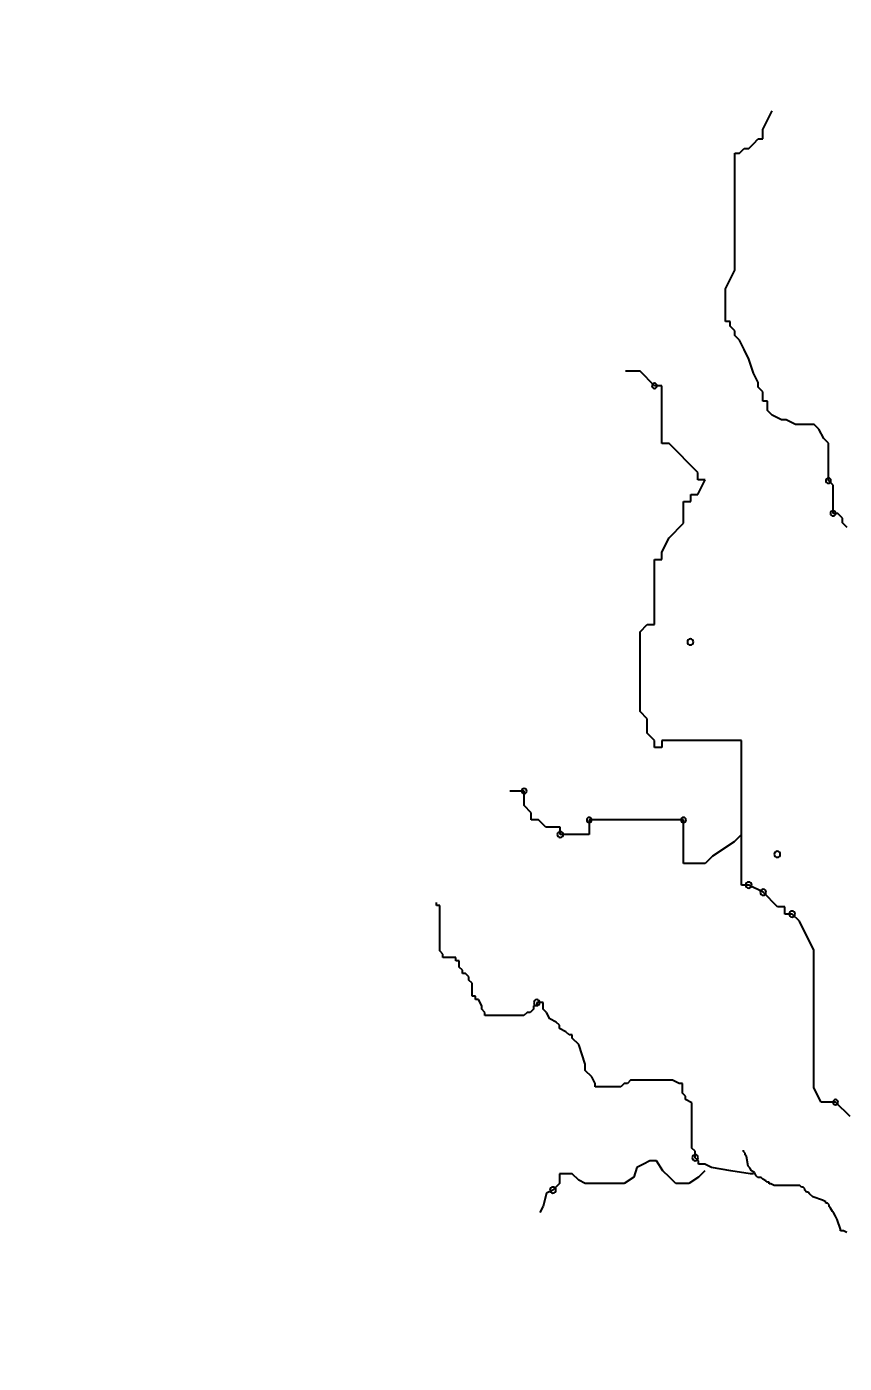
# Model space of a CAD drawing. Header units: millimetres. Extents: x 2391 to 3323, y 1596 to 2537.
# Drawn here: x 2479.102 to 2480.773, y 2458.529 to 2461.261 of the extents above; entities that cross this region are included whole.
import ezdxf

# ---------------------------------------------------------------- set-up
doc = ezdxf.new("R2010")
doc.units = ezdxf.units.MM
doc.layers.get('Defpoints').update_dxf_attribs({"color": 115})
doc.layers.add('dimensions', color=203, linetype='Continuous')
doc.layers.add('plants', color=250, linetype='Continuous')
doc.styles.get("Standard").update_dxf_attribs({"font": 'arial.ttf'})
doc.dimstyles.new('Copy of Standard', dxfattribs={"dimtxt": 0.5, "dimasz": 0.18, "dimexe": 0.18, "dimexo": 0.0625, "dimgap": 0.09, "dimtad": 0, "dimzin": 0, "dimdsep": 46, "dimtxsty": 'Standard', "dimcen": 0.09, "dimadec": 0, "dimazin": 0, "dimtfac": 1, "dimtofl": 0, "dimtmove": 0, "dimatfit": 3, "dimfxl": 1, "dimtolj": 1, "dimtzin": 0, "dimarcsym": 0})

# ---------------------------------------------------------------- blocks, each defined once
blk = doc.blocks.new('A$C55897DFD')
for p, q in [((244.3, 1405.4), (247.8, 1412.4)), ((247.8, 1412.4), (251.3, 1419.4)), ((244.3, 1398.4), (244.3, 1405.4)), ((233.8, 1391.3), (237.3, 1394.8)), ((237.3, 1394.8), (240.8, 1398.4)), ((240.8, 1398.4), (244.3, 1398.4)), ((223.3, 1387.8), (226.8, 1387.8)), ((223.3, 1300.2), (223.3, 1387.8)), ((226.8, 1387.8), (230.3, 1391.3)), ((230.3, 1391.3), (233.8, 1391.3)), ((216.3, 1286.2), (223.3, 1300.2)), ((216.3, 1261.7), (216.3, 1286.2)), ((219.8, 1261.7), (216.3, 1261.7)), ((219.8, 1258.2), (219.8, 1261.7)), ((223.3, 1254.7), (219.8, 1258.2)), ((223.3, 1251.2), (223.3, 1254.7)), ((226.8, 1247.6), (223.3, 1251.2)), ((230.3, 1240.6), (226.8, 1247.6)), ((233.8, 1233.6), (230.3, 1240.6)), ((237.3, 1223.1), (233.8, 1233.6)), ((152.4, 1224.4), (141.5, 1224.4)), ((163.2, 1213.5), (152.4, 1224.4)), ((240.8, 1216.1), (237.3, 1223.1)), ((168.7, 1213.5), (163.2, 1213.5)), ((168.7, 1170.2), (168.7, 1213.5)), ((240.8, 1212.6), (240.8, 1216.1)), ((244.3, 1209.1), (240.8, 1212.6)), ((244.3, 1202.1), (244.3, 1209.1)), ((247.8, 1202.1), (244.3, 1202.1)), ((247.8, 1195.1), (247.8, 1202.1)), ((251.3, 1191.6), (247.8, 1195.1)), ((258.4, 1188.1), (251.3, 1191.6)), ((261.9, 1188.1), (258.4, 1188.1)), ((268.9, 1184.6), (261.9, 1188.1)), ((282.9, 1184.6), (268.9, 1184.6)), ((286.4, 1181.1), (282.9, 1184.6)), ((289.9, 1174.1), (286.4, 1181.1)), ((293.4, 1170.5), (289.9, 1174.1)), ((174.1, 1170.2), (168.7, 1170.2)), ((195.8, 1148.5), (174.1, 1170.2)), ((293.4, 1142.5), (293.4, 1170.5)), ((195.8, 1143.1), (195.8, 1148.5)), ((201.2, 1143.1), (195.8, 1143.1)), ((195.8, 1132.2), (201.2, 1143.1)), ((296.9, 1139), (293.4, 1142.5)), ((190.4, 1132.2), (195.8, 1132.2)), ((190.4, 1126.8), (190.4, 1132.2)), ((296.9, 1118), (296.9, 1139)), ((184.9, 1126.8), (190.4, 1126.8)), ((184.9, 1110.6), (184.9, 1126.8)), ((300.4, 1118), (296.9, 1118)), ((303.9, 1114.5), (300.4, 1118)), ((303.9, 1111), (303.9, 1114.5)), ((174.1, 1099.7), (184.9, 1110.6)), ((307.5, 1107.5), (303.9, 1111)), ((168.7, 1088.9), (174.1, 1099.7)), ((163.2, 1034.7), (163.2, 1083.5)), ((163.2, 1083.5), (168.7, 1083.5)), ((168.7, 1083.5), (168.7, 1088.9)), ((152.4, 1029.3), (157.8, 1034.7)), ((157.8, 1034.7), (163.2, 1034.7)), ((152.4, 969.7), (152.4, 1029.3)), ((157.8, 964.2), (152.4, 969.7)), ((157.8, 953.4), (157.8, 964.2)), ((163.2, 948), (157.8, 953.4)), ((163.2, 942.6), (163.2, 948)), ((168.7, 942.6), (163.2, 942.6)), ((168.7, 948), (168.7, 942.6)), ((228.3, 948), (168.7, 948)), ((228.3, 839.6), (228.3, 948)), ((65.6, 910), (54.8, 910)), ((65.6, 899.2), (65.6, 910)), ((71, 893.8), (65.6, 899.2)), ((71, 888.4), (71, 893.8)), ((76.5, 888.4), (71, 888.4)), ((81.9, 882.9), (76.5, 888.4)), ((92.7, 882.9), (81.9, 882.9)), ((92.7, 877.5), (92.7, 882.9)), ((114.4, 888.4), (114.4, 877.5)), ((184.9, 888.4), (114.4, 888.4)), ((184.9, 855.8), (184.9, 888.4)), ((114.4, 877.5), (92.7, 877.5)), ((222.9, 872.1), (206.6, 861.3)), ((228.3, 877.5), (222.9, 872.1)), ((206.6, 861.3), (201.2, 855.8)), ((201.2, 855.8), (184.9, 855.8)), ((233.8, 839.6), (228.3, 839.6)), ((244.6, 834.2), (233.8, 839.6)), ((255.4, 823.3), (244.6, 834.2)), ((0, 824.2), (0, 826.6)), ((2.4, 824.2), (0, 824.2)), ((2.4, 790.3), (2.4, 824.2)), ((260.9, 823.3), (255.4, 823.3)), ((260.9, 817.9), (260.9, 823.3)), ((266.3, 817.9), (260.9, 817.9)), ((271.7, 812.5), (266.3, 817.9)), ((282.6, 790.8), (271.7, 812.5)), ((282.6, 687.8), (282.6, 790.8)), ((4.8, 787.9), (2.4, 790.3)), ((4.8, 785.4), (4.8, 787.9)), ((14.5, 785.4), (4.8, 785.4)), ((14.5, 783), (14.5, 785.4)), ((17, 783), (14.5, 783)), ((17, 778.2), (17, 783)), ((19.4, 775.8), (17, 778.2)), ((19.4, 773.3), (19.4, 775.8)), ((21.8, 773.3), (19.4, 773.3)), ((24.2, 770.9), (21.8, 773.3)), ((24.2, 768.5), (24.2, 770.9)), ((26.6, 766.1), (24.2, 768.5)), ((26.6, 756.4), (26.6, 766.1)), ((29.1, 756.4), (26.6, 756.4)), ((29.1, 754), (29.1, 756.4)), ((31.5, 754), (29.1, 754)), ((33.9, 749.1), (31.5, 754)), ((75.1, 751.6), (75.1, 749.1)), ((79.9, 751.6), (75.1, 751.6)), ((79.9, 746.7), (79.9, 751.6)), ((33.9, 746.7), (33.9, 749.1)), ((36.3, 744.3), (33.9, 746.7)), ((36.3, 741.9), (36.3, 744.3)), ((65.4, 741.9), (36.3, 741.9)), ((67.8, 744.3), (65.4, 741.9)), ((70.2, 744.3), (67.8, 744.3)), ((72.7, 746.7), (70.2, 744.3)), ((75.1, 749.1), (72.7, 749.1)), ((72.7, 749.1), (72.7, 746.7)), ((82.3, 744.3), (79.9, 746.7)), ((84.8, 739.5), (82.3, 744.3)), ((89.6, 737), (84.8, 739.5)), ((92, 734.6), (89.6, 737)), ((92, 732.2), (92, 734.6)), ((96.9, 729.8), (92, 732.2)), ((99.3, 727.4), (96.9, 729.8)), ((101.7, 727.4), (99.3, 727.4)), ((101.7, 724.9), (101.7, 727.4)), ((106.6, 720.1), (101.7, 724.9)), ((111.4, 705.6), (106.6, 720.1)), ((111.4, 700.7), (111.4, 705.6)), ((116.2, 695.9), (111.4, 700.7)), ((118.7, 691.1), (116.2, 695.9)), ((118.7, 688.6), (118.7, 691.1)), ((140.5, 691.1), (138, 688.6)), ((142.9, 691.1), (140.5, 691.1)), ((145.3, 693.5), (142.9, 691.1)), ((176.8, 693.5), (145.3, 693.5)), ((181.6, 691.1), (176.8, 693.5)), ((184.1, 691.1), (181.6, 691.1)), ((184.1, 683.8), (184.1, 691.1)), ((138, 688.6), (118.7, 688.6)), ((186.5, 681.4), (184.1, 683.8)), ((186.5, 679), (186.5, 681.4)), ((288, 677), (282.6, 687.8)), ((191.3, 676.5), (186.5, 679)), ((191.3, 642.7), (191.3, 676.5)), ((298.8, 677), (288, 677)), ((309.7, 666.2), (298.8, 677)), ((193.7, 640.3), (191.3, 642.7)), ((229.8, 640), (229.8, 641.2)), ((159.8, 633), (155, 630.6)), ((164.7, 633), (159.8, 633)), ((169.5, 625.7), (164.7, 633)), ((193.7, 635.4), (193.7, 640.3)), ((196.2, 633), (193.7, 635.4)), ((196.2, 630.6), (196.2, 633)), ((231, 638.8), (229.8, 640)), ((231, 637.6), (231, 638.8)), ((232.2, 636.4), (231, 637.6)), ((233.4, 629.1), (232.2, 636.4)), ((101.7, 623.3), (92, 623.3)), ((92, 623.3), (92, 616.1)), ((106.6, 618.5), (101.7, 623.3)), ((147.7, 620.9), (140.5, 616.1)), ((150.1, 628.2), (147.7, 620.9)), ((155, 630.6), (150.1, 628.2)), ((174.4, 620.9), (169.5, 625.7)), ((179.2, 616.1), (174.4, 620.9)), ((196.2, 620.9), (188.9, 616.1)), ((201, 630.6), (196.2, 630.6)), ((201, 625.7), (196.2, 620.9)), ((205.8, 628.2), (201, 630.6)), ((220.4, 625.7), (205.8, 628.2)), ((234.9, 623.3), (220.4, 625.7)), ((234.6, 627.9), (233.4, 629.1)), ((235.8, 625.5), (234.6, 627.9)), ((237.3, 623.3), (234.9, 623.3)), ((238.2, 624.3), (235.8, 625.5)), ((239.4, 621.8), (238.2, 624.3)), ((240.7, 620.6), (239.4, 621.8)), ((243.1, 620.6), (240.7, 620.6)), ((244.3, 619.4), (243.1, 620.6)), ((87.2, 611.2), (82.3, 608.8)), ((92, 616.1), (87.2, 611.2)), ((111.4, 616.1), (106.6, 618.5)), ((140.5, 616.1), (111.4, 616.1)), ((188.9, 616.1), (179.2, 616.1)), ((246.7, 618.2), (244.3, 619.4)), ((247.9, 617), (246.7, 618.2)), ((249.1, 617), (247.9, 617)), ((249.1, 615.8), (249.1, 617)), ((250.3, 615.8), (249.1, 615.8)), ((252.8, 614.6), (250.3, 615.8)), ((272.1, 614.6), (252.8, 614.6)), ((273.4, 613.4), (272.1, 614.6)), ((274.6, 613.4), (273.4, 613.4)), ((275.8, 612.2), (274.6, 613.4)), ((275.8, 611), (275.8, 612.2)), ((277, 609.7), (275.8, 611)), ((82.3, 608.8), (79.9, 599.1)), ((278.2, 609.7), (277, 609.7)), ((279.4, 608.5), (278.2, 609.7)), ((281.8, 606.1), (279.4, 608.5)), ((289.1, 603.7), (281.8, 606.1)), ((291.5, 602.5), (289.1, 603.7)), ((291.5, 601.3), (291.5, 602.5)), ((292.7, 601.3), (291.5, 601.3)), ((293.9, 600.1), (292.7, 601.3)), ((79.9, 599.1), (77.5, 594.3)), ((293.9, 598.9), (293.9, 600.1)), ((295.1, 597.6), (293.9, 598.9)), ((296.4, 595.2), (295.1, 597.6)), ((297.6, 594), (296.4, 595.2)), ((298.8, 591.6), (297.6, 594)), ((300, 589.2), (298.8, 591.6)), ((302.4, 581.9), (300, 589.2)), ((302.4, 580.7), (302.4, 581.9)), ((304.8, 580.7), (302.4, 580.7)), ((307.3, 579.5), (304.8, 580.7))]:
    blk.add_line(p, q)
for centre, radius, start, end in [((163.2, 1213.5), 1.92, 0, 180), ((163.2, 1213.5), 1.92, 180, 0), ((293.4, 1142.5), 1.92, 0, 180), ((293.4, 1142.5), 1.92, 180, 0), ((296.9, 1118), 1.92, 0, 180), ((296.9, 1118), 1.92, 180, 0), ((190.1, 1021.7), 2.25, 0, 180), ((190.1, 1021.7), 2.25, 180, 0), ((65.6, 910), 1.92, 0, 180), ((65.6, 910), 1.92, 180, 0), ((114.4, 888.4), 1.92, 0, 180), ((114.4, 888.4), 1.92, 180, 0), ((184.9, 888.4), 1.92, 0, 180), ((184.9, 888.4), 1.92, 180, 0), ((92.7, 877.5), 2.25, 0, 180), ((92.7, 877.5), 2.25, 180, 0), ((255.2, 862.7), 2.25, 0, 180), ((255.2, 862.7), 2.25, 180, 0), ((233.8, 839.6), 2.25, 0, 180), ((233.8, 839.6), 2.25, 180, 0), ((244.6, 834.2), 2.25, 0, 180), ((244.6, 834.2), 2.25, 180, 0), ((266.3, 817.9), 2.25, 0, 180), ((266.3, 817.9), 2.25, 180, 0), ((75.1, 751.6), 2.25, 0, 180), ((75.1, 751.6), 2.25, 180, 0), ((298.8, 677), 1.92, 0, 180), ((298.8, 677), 1.92, 180, 0), ((193.7, 635.4), 2.25, 0, 180), ((193.7, 635.4), 2.25, 180, 0), ((87.2, 611.2), 2.25, 0, 180), ((87.2, 611.2), 2.25, 180, 0)]:
    blk.add_arc(centre, radius, start, end)
blk = doc.blocks.new('A$C2D995954')
blk.add_blockref('A$C55897DFD', (0, 0))
blk = doc.blocks.new('*D21')
at = {"layer": 'Defpoints', "color": 0, "transparency": 16777216}
for p in [(2472.3227, 2466.6451), (2503.8029, 2466.6451), (2472.3227, 2457.2851)]:
    blk.add_point(p, dxfattribs=at)
at = {"layer": 'dimensions', "color": 0, "lineweight": -2, "transparency": 16777216}
for p, q in [((2472.3852, 2466.6451), (2503.9829, 2466.6451)), ((2503.8029, 2466.4651), (2503.8029, 2462.7043)), ((2503.8029, 2457.4651), (2503.8029, 2461.2259)), ((2472.3852, 2457.2851), (2503.9829, 2457.2851))]:
    blk.add_line(p, q, dxfattribs=at)
at = {"layer": 'dimensions', "color": 0, "transparency": 16777216}
for points in [[(2503.7729, 2466.4651), (2503.8329, 2466.4651), (2503.8029, 2466.6451)], [(2503.7729, 2457.4651), (2503.8329, 2457.4651), (2503.8029, 2457.2851)]]:
    blk.add_solid(points, dxfattribs=at)
at = {"layer": 'dimensions', "color": 0, "lineweight": 13, "transparency": 16777216, "insert": (2503.8029, 2461.9651), "char_height": 0.5, "attachment_point": 5, "rotation": 90}
blk.add_mtext('\\A1;9.36', dxfattribs=at)

msp = doc.modelspace()

# ---------------------------------------------------------------- block references
at = {"layer": 'plants', "lineweight": 13, "xscale": 0.00273, "yscale": 0.00273, "zscale": 0.00273}
msp.add_blockref('A$C2D995954', (2479.9398, 2457.2144), dxfattribs=at)

# ---------------------------------------------------------------- dimensions: what is measured, and where the dimension line sits
at = {"layer": 'dimensions', "lineweight": 13}
dim = msp.add_linear_dim(base=(2503.8029, 2466.6451), p1=(2472.3227, 2457.2851), p2=(2472.3227, 2466.6451), angle=90, dimstyle='Copy of Standard', dxfattribs=at)
dim.commit()
dim.dimension.update_dxf_attribs({"geometry": '*D21', "text_midpoint": (2503.8029, 2461.9651)})

doc.saveas('drawing.dxf')
